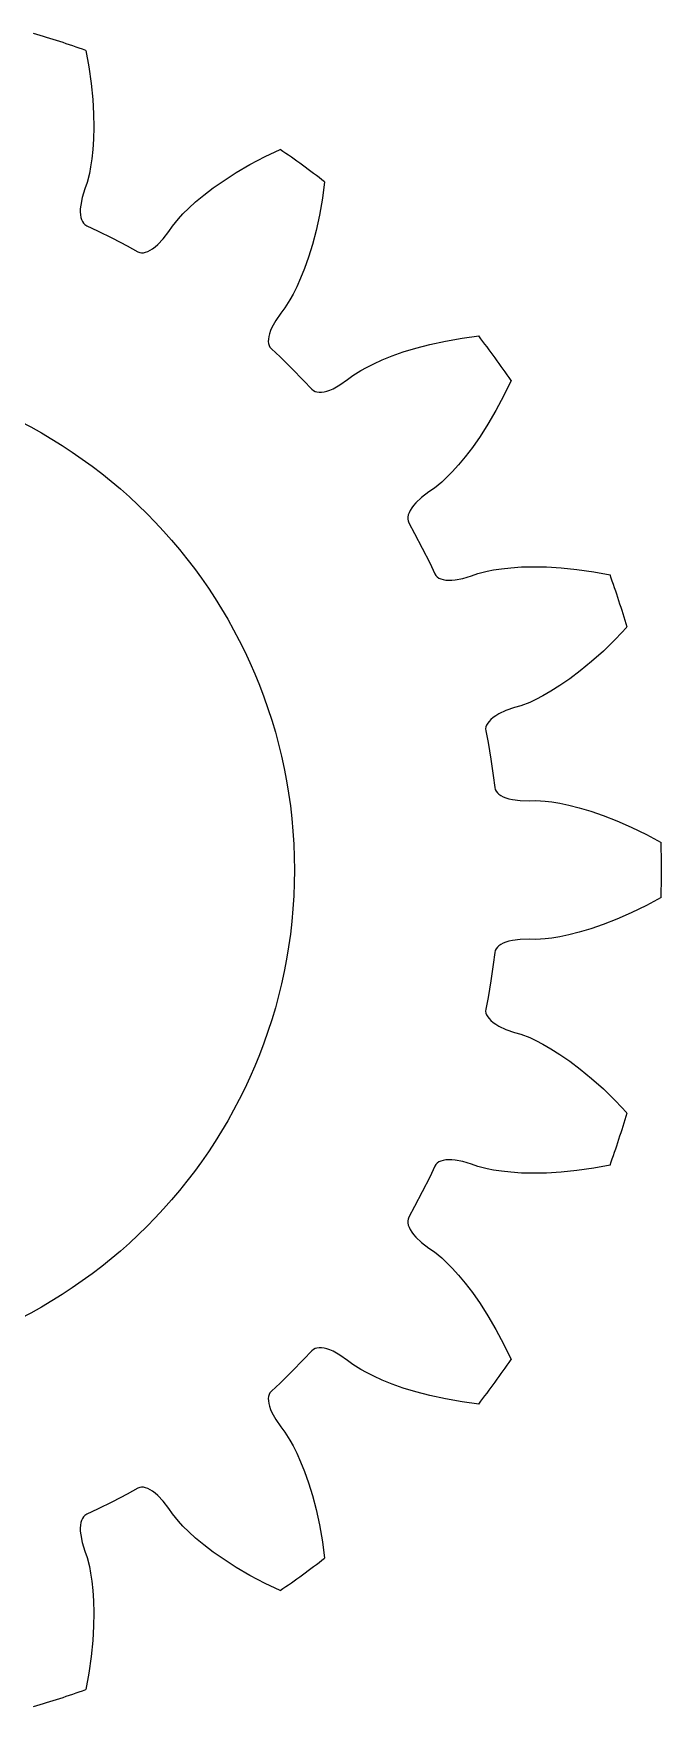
# Model space of a CAD drawing. Extents: x -12.1 to 12.1, y -12.1 to 12.1.
# Drawn here: x 3.37 to 12.1, y -11.62 to 11.62 of the extents above; entities that cross this region are included whole.
import ezdxf

# ---------------------------------------------------------------- set-up
doc = ezdxf.new("R2010")
doc.units = 0

msp = doc.modelspace()

# ---------------------------------------------------------------- linework, layer by layer
msp.add_circle((0, 0), 7)
msp.add_circle((0, 0), 7)
at = {"layer": 'layer0'}
for p, q in [((4.101, 11.384), (4.142, 11.158)), ((4.142, 11.158), (4.176, 10.923)), ((4.176, 10.923), (4.198, 10.704)), ((4.198, 10.704), (4.21, 10.503)), ((4.21, 10.503), (4.213, 10.319)), ((4.213, 10.319), (4.209, 10.154)), ((4.199, 10.006), (4.185, 9.878)), ((4.209, 10.154), (4.199, 10.006)), ((6.592, 9.91), (6.8, 10.009)), ((4.168, 9.767), (4.151, 9.676)), ((4.185, 9.878), (4.168, 9.767)), ((6.192, 9.688), (6.382, 9.799)), ((6.382, 9.799), (6.592, 9.91)), ((4.118, 9.549), (4.088, 9.462)), ((4.151, 9.676), (4.118, 9.549)), ((5.871, 9.474), (6.022, 9.579)), ((6.022, 9.579), (6.192, 9.688)), ((7.418, 9.56), (7.388, 9.332)), ((4.05, 9.341), (4.03, 9.234)), ((4.088, 9.462), (4.05, 9.341)), ((5.627, 9.279), (5.74, 9.373)), ((5.74, 9.373), (5.871, 9.474)), ((7.388, 9.332), (7.347, 9.098)), ((4.03, 9.234), (4.025, 9.185)), ((4.025, 9.185), (4.025, 9.141)), ((4.025, 9.141), (4.028, 9.101)), ((4.028, 9.101), (4.034, 9.065)), ((4.034, 9.065), (4.043, 9.034)), ((5.388, 9.046), (5.451, 9.113)), ((5.451, 9.113), (5.531, 9.192)), ((5.531, 9.192), (5.627, 9.279)), ((7.347, 9.098), (7.3, 8.883)), ((4.043, 9.034), (4.056, 9.006)), ((4.056, 9.006), (4.071, 8.984)), ((4.071, 8.984), (4.089, 8.965)), ((4.089, 8.965), (4.114, 8.95)), ((4.114, 8.95), (4.265, 8.879)), ((4.265, 8.879), (4.472, 8.776)), ((5.176, 8.767), (5.253, 8.869)), ((5.253, 8.869), (5.305, 8.944)), ((5.305, 8.944), (5.388, 9.046)), ((7.3, 8.883), (7.25, 8.688)), ((4.472, 8.776), (4.676, 8.669)), ((4.676, 8.669), (4.822, 8.589)), ((4.963, 8.592), (4.996, 8.608)), ((4.996, 8.608), (5.03, 8.629)), ((5.03, 8.629), (5.065, 8.656)), ((5.065, 8.656), (5.101, 8.688)), ((5.101, 8.688), (5.176, 8.767)), ((7.25, 8.688), (7.196, 8.512)), ((4.822, 8.589), (4.85, 8.578)), ((4.85, 8.578), (4.875, 8.574)), ((4.875, 8.574), (4.902, 8.575)), ((4.902, 8.575), (4.932, 8.581)), ((4.932, 8.581), (4.963, 8.592)), ((7.196, 8.512), (7.141, 8.356)), ((7.086, 8.219), (7.033, 8.101)), ((7.141, 8.356), (7.086, 8.219)), ((6.938, 7.92), (6.867, 7.809)), ((6.982, 8), (6.938, 7.92)), ((7.033, 8.101), (6.982, 8)), ((6.812, 7.736), (6.739, 7.632)), ((6.867, 7.809), (6.812, 7.736)), ((6.653, 7.45), (6.643, 7.411)), ((6.667, 7.492), (6.653, 7.45)), ((6.686, 7.536), (6.667, 7.492)), ((6.739, 7.632), (6.686, 7.536)), ((6.638, 7.375), (6.637, 7.342)), ((6.637, 7.342), (6.64, 7.312)), ((6.643, 7.411), (6.638, 7.375)), ((6.64, 7.312), (6.648, 7.286)), ((6.648, 7.286), (6.659, 7.263)), ((6.659, 7.263), (6.679, 7.24)), ((6.679, 7.24), (6.8, 7.126)), ((8.512, 7.196), (8.688, 7.25)), ((8.688, 7.25), (8.883, 7.3)), ((8.883, 7.3), (9.098, 7.347)), ((9.098, 7.347), (9.332, 7.388)), ((9.332, 7.388), (9.56, 7.418)), ((6.8, 7.126), (6.965, 6.965)), ((7.92, 6.938), (8, 6.982)), ((8, 6.982), (8.101, 7.033)), ((8.101, 7.033), (8.219, 7.086)), ((8.219, 7.086), (8.356, 7.141)), ((8.356, 7.141), (8.512, 7.196)), ((6.965, 6.965), (7.126, 6.8)), ((7.126, 6.8), (7.24, 6.679)), ((7.632, 6.739), (7.736, 6.812)), ((7.736, 6.812), (7.809, 6.867)), ((7.809, 6.867), (7.92, 6.938)), ((10.009, 6.8), (9.91, 6.592)), ((7.24, 6.679), (7.263, 6.659)), ((7.263, 6.659), (7.286, 6.648)), ((7.286, 6.648), (7.312, 6.64)), ((7.312, 6.64), (7.342, 6.637)), ((7.342, 6.637), (7.375, 6.638)), ((7.375, 6.638), (7.411, 6.643)), ((7.411, 6.643), (7.45, 6.653)), ((7.45, 6.653), (7.492, 6.667)), ((7.492, 6.667), (7.536, 6.686)), ((7.536, 6.686), (7.632, 6.739)), ((9.91, 6.592), (9.799, 6.382)), ((9.799, 6.382), (9.688, 6.192)), ((9.688, 6.192), (9.579, 6.022)), ((9.474, 5.871), (9.373, 5.74)), ((9.579, 6.022), (9.474, 5.871)), ((9.279, 5.627), (9.192, 5.531)), ((9.373, 5.74), (9.279, 5.627)), ((9.046, 5.388), (8.944, 5.305)), ((9.113, 5.451), (9.046, 5.388)), ((9.192, 5.531), (9.113, 5.451)), ((8.767, 5.176), (8.688, 5.101)), ((8.869, 5.253), (8.767, 5.176)), ((8.944, 5.305), (8.869, 5.253)), ((8.575, 4.902), (8.574, 4.875)), ((8.581, 4.932), (8.575, 4.902)), ((8.592, 4.963), (8.581, 4.932)), ((8.608, 4.996), (8.592, 4.963)), ((8.629, 5.03), (8.608, 4.996)), ((8.656, 5.065), (8.629, 5.03)), ((8.688, 5.101), (8.656, 5.065)), ((8.574, 4.875), (8.578, 4.85)), ((8.578, 4.85), (8.589, 4.822)), ((8.589, 4.822), (8.669, 4.676)), ((8.669, 4.676), (8.776, 4.472)), ((8.776, 4.472), (8.879, 4.265)), ((8.879, 4.265), (8.95, 4.114)), ((9.767, 4.168), (9.878, 4.185)), ((9.878, 4.185), (10.006, 4.199)), ((10.006, 4.199), (10.154, 4.209)), ((10.154, 4.209), (10.319, 4.213)), ((10.319, 4.213), (10.503, 4.21)), ((10.503, 4.21), (10.704, 4.198)), ((10.704, 4.198), (10.923, 4.176)), ((8.95, 4.114), (8.965, 4.089)), ((8.965, 4.089), (8.984, 4.071)), ((8.984, 4.071), (9.006, 4.056)), ((9.006, 4.056), (9.034, 4.043)), ((9.034, 4.043), (9.065, 4.034)), ((9.065, 4.034), (9.101, 4.028)), ((9.101, 4.028), (9.141, 4.025)), ((9.141, 4.025), (9.185, 4.025)), ((9.185, 4.025), (9.234, 4.03)), ((9.234, 4.03), (9.341, 4.05)), ((9.341, 4.05), (9.462, 4.088)), ((9.462, 4.088), (9.549, 4.118)), ((9.549, 4.118), (9.676, 4.151)), ((9.676, 4.151), (9.767, 4.168)), ((10.923, 4.176), (11.158, 4.142)), ((11.158, 4.142), (11.384, 4.101)), ((11.62, 3.374), (11.462, 3.207)), ((11.292, 3.042), (11.127, 2.895)), ((11.462, 3.207), (11.292, 3.042)), ((11.127, 2.895), (10.971, 2.767)), ((10.688, 2.563), (10.563, 2.484)), ((10.824, 2.657), (10.688, 2.563)), ((10.971, 2.767), (10.824, 2.657)), ((10.268, 2.329), (10.146, 2.281)), ((10.352, 2.368), (10.268, 2.329)), ((10.451, 2.42), (10.352, 2.368)), ((10.563, 2.484), (10.451, 2.42)), ((9.761, 2.117), (9.73, 2.091)), ((9.797, 2.142), (9.761, 2.117)), ((9.839, 2.167), (9.797, 2.142)), ((9.938, 2.214), (9.839, 2.167)), ((10.058, 2.255), (9.938, 2.214)), ((10.146, 2.281), (10.058, 2.255)), ((9.661, 1.987), (9.656, 1.962)), ((9.656, 1.962), (9.659, 1.932)), ((9.659, 1.932), (9.69, 1.769)), ((9.67, 2.013), (9.661, 1.987)), ((9.685, 2.039), (9.67, 2.013)), ((9.705, 2.065), (9.685, 2.039)), ((9.73, 2.091), (9.705, 2.065)), ((9.69, 1.769), (9.729, 1.541)), ((9.729, 1.541), (9.762, 1.312)), ((9.762, 1.312), (9.783, 1.147)), ((9.783, 1.147), (9.79, 1.118)), ((9.79, 1.118), (9.802, 1.095)), ((9.802, 1.095), (9.819, 1.074)), ((9.819, 1.074), (9.841, 1.054)), ((9.841, 1.054), (9.868, 1.035)), ((9.868, 1.035), (9.9, 1.018)), ((9.9, 1.018), (9.938, 1.003)), ((9.938, 1.003), (9.98, 0.99)), ((9.98, 0.99), (10.027, 0.979)), ((10.027, 0.979), (10.135, 0.966)), ((10.135, 0.966), (10.262, 0.963)), ((10.262, 0.963), (10.354, 0.966)), ((10.354, 0.966), (10.485, 0.958)), ((10.485, 0.958), (10.577, 0.946)), ((10.577, 0.946), (10.688, 0.928)), ((10.688, 0.928), (10.814, 0.902)), ((10.814, 0.902), (10.957, 0.865)), ((10.957, 0.865), (11.116, 0.818)), ((11.116, 0.818), (11.29, 0.759)), ((11.29, 0.759), (11.477, 0.685)), ((11.477, 0.685), (11.679, 0.596)), ((11.679, 0.596), (11.892, 0.492)), ((11.892, 0.492), (12.094, 0.382)), ((12.094, -0.382), (11.892, -0.492)), ((11.477, -0.685), (11.29, -0.759)), ((11.679, -0.596), (11.477, -0.685)), ((11.892, -0.492), (11.679, -0.596)), ((10.688, -0.928), (10.577, -0.946)), ((10.814, -0.902), (10.688, -0.928)), ((10.957, -0.865), (10.814, -0.902)), ((11.116, -0.818), (10.957, -0.865)), ((11.29, -0.759), (11.116, -0.818)), ((9.783, -1.147), (9.762, -1.312)), ((9.79, -1.118), (9.783, -1.147)), ((9.802, -1.095), (9.79, -1.118)), ((9.819, -1.074), (9.802, -1.095)), ((9.841, -1.054), (9.819, -1.074)), ((9.868, -1.035), (9.841, -1.054)), ((9.9, -1.018), (9.868, -1.035)), ((9.938, -1.003), (9.9, -1.018)), ((9.98, -0.99), (9.938, -1.003)), ((10.027, -0.979), (9.98, -0.99)), ((10.135, -0.966), (10.027, -0.979)), ((10.262, -0.963), (10.135, -0.966)), ((10.354, -0.966), (10.262, -0.963)), ((10.485, -0.958), (10.354, -0.966)), ((10.577, -0.946), (10.485, -0.958)), ((9.762, -1.312), (9.729, -1.541)), ((9.729, -1.541), (9.69, -1.769)), ((9.69, -1.769), (9.659, -1.932)), ((9.659, -1.932), (9.656, -1.962)), ((9.656, -1.962), (9.661, -1.987)), ((9.661, -1.987), (9.67, -2.013)), ((9.67, -2.013), (9.685, -2.039)), ((9.685, -2.039), (9.705, -2.065)), ((9.705, -2.065), (9.73, -2.091)), ((9.73, -2.091), (9.761, -2.117)), ((9.761, -2.117), (9.797, -2.142)), ((9.797, -2.142), (9.839, -2.167)), ((9.839, -2.167), (9.938, -2.214)), ((9.938, -2.214), (10.058, -2.255)), ((10.058, -2.255), (10.146, -2.281)), ((10.146, -2.281), (10.268, -2.329)), ((10.268, -2.329), (10.352, -2.368)), ((10.352, -2.368), (10.451, -2.42)), ((10.451, -2.42), (10.563, -2.484)), ((10.563, -2.484), (10.688, -2.563)), ((10.688, -2.563), (10.824, -2.657)), ((10.824, -2.657), (10.971, -2.767)), ((10.971, -2.767), (11.127, -2.895)), ((11.127, -2.895), (11.292, -3.042)), ((11.292, -3.042), (11.462, -3.207)), ((11.462, -3.207), (11.62, -3.374)), ((8.95, -4.114), (8.879, -4.265)), ((8.965, -4.089), (8.95, -4.114)), ((8.984, -4.071), (8.965, -4.089)), ((9.006, -4.056), (8.984, -4.071)), ((9.034, -4.043), (9.006, -4.056)), ((9.065, -4.034), (9.034, -4.043)), ((9.101, -4.028), (9.065, -4.034)), ((9.141, -4.025), (9.101, -4.028)), ((9.185, -4.025), (9.141, -4.025)), ((9.234, -4.03), (9.185, -4.025)), ((9.341, -4.05), (9.234, -4.03)), ((9.462, -4.088), (9.341, -4.05)), ((9.549, -4.118), (9.462, -4.088)), ((9.676, -4.151), (9.549, -4.118)), ((9.767, -4.168), (9.676, -4.151)), ((9.878, -4.185), (9.767, -4.168)), ((10.923, -4.176), (10.704, -4.198)), ((11.158, -4.142), (10.923, -4.176)), ((11.384, -4.101), (11.158, -4.142)), ((8.879, -4.265), (8.776, -4.472)), ((10.006, -4.199), (9.878, -4.185)), ((10.154, -4.209), (10.006, -4.199)), ((10.319, -4.213), (10.154, -4.209)), ((10.503, -4.21), (10.319, -4.213)), ((10.704, -4.198), (10.503, -4.21)), ((8.776, -4.472), (8.669, -4.676)), ((8.578, -4.85), (8.574, -4.875)), ((8.574, -4.875), (8.575, -4.902)), ((8.589, -4.822), (8.578, -4.85)), ((8.669, -4.676), (8.589, -4.822)), ((8.575, -4.902), (8.581, -4.932)), ((8.581, -4.932), (8.592, -4.963)), ((8.592, -4.963), (8.608, -4.996)), ((8.608, -4.996), (8.629, -5.03)), ((8.629, -5.03), (8.656, -5.065)), ((8.656, -5.065), (8.688, -5.101)), ((8.688, -5.101), (8.767, -5.176)), ((8.767, -5.176), (8.869, -5.253)), ((8.869, -5.253), (8.944, -5.305)), ((8.944, -5.305), (9.046, -5.388)), ((9.046, -5.388), (9.113, -5.451)), ((9.113, -5.451), (9.192, -5.531)), ((9.192, -5.531), (9.279, -5.627)), ((9.279, -5.627), (9.373, -5.74)), ((9.373, -5.74), (9.474, -5.871)), ((9.474, -5.871), (9.579, -6.022)), ((9.579, -6.022), (9.688, -6.192)), ((9.688, -6.192), (9.799, -6.382)), ((9.799, -6.382), (9.91, -6.592)), ((7.24, -6.679), (7.126, -6.8)), ((7.263, -6.659), (7.24, -6.679)), ((7.286, -6.648), (7.263, -6.659)), ((7.312, -6.64), (7.286, -6.648)), ((7.342, -6.637), (7.312, -6.64)), ((7.375, -6.638), (7.342, -6.637)), ((7.411, -6.643), (7.375, -6.638)), ((7.45, -6.653), (7.411, -6.643)), ((7.492, -6.667), (7.45, -6.653)), ((7.536, -6.686), (7.492, -6.667)), ((7.632, -6.739), (7.536, -6.686)), ((7.736, -6.812), (7.632, -6.739)), ((9.91, -6.592), (10.009, -6.8)), ((6.965, -6.965), (6.8, -7.126)), ((7.126, -6.8), (6.965, -6.965)), ((7.809, -6.867), (7.736, -6.812)), ((7.92, -6.938), (7.809, -6.867)), ((8, -6.982), (7.92, -6.938)), ((6.8, -7.126), (6.679, -7.24)), ((8.101, -7.033), (8, -6.982)), ((8.219, -7.086), (8.101, -7.033)), ((8.356, -7.141), (8.219, -7.086)), ((8.512, -7.196), (8.356, -7.141)), ((8.688, -7.25), (8.512, -7.196)), ((6.64, -7.312), (6.637, -7.342)), ((6.637, -7.342), (6.638, -7.375)), ((6.638, -7.375), (6.643, -7.411)), ((6.648, -7.286), (6.64, -7.312)), ((6.643, -7.411), (6.653, -7.45)), ((6.659, -7.263), (6.648, -7.286)), ((6.679, -7.24), (6.659, -7.263)), ((8.883, -7.3), (8.688, -7.25)), ((9.098, -7.347), (8.883, -7.3)), ((9.332, -7.388), (9.098, -7.347)), ((9.56, -7.418), (9.332, -7.388)), ((6.653, -7.45), (6.667, -7.492)), ((6.667, -7.492), (6.686, -7.536)), ((6.686, -7.536), (6.739, -7.632)), ((6.739, -7.632), (6.812, -7.736)), ((6.812, -7.736), (6.867, -7.809)), ((6.867, -7.809), (6.938, -7.92)), ((6.938, -7.92), (6.982, -8)), ((6.982, -8), (7.033, -8.101)), ((7.033, -8.101), (7.086, -8.219)), ((7.086, -8.219), (7.141, -8.356)), ((7.141, -8.356), (7.196, -8.512)), ((4.822, -8.589), (4.676, -8.669)), ((4.85, -8.578), (4.822, -8.589)), ((4.875, -8.574), (4.85, -8.578)), ((4.902, -8.575), (4.875, -8.574)), ((4.932, -8.581), (4.902, -8.575)), ((4.963, -8.592), (4.932, -8.581)), ((4.996, -8.608), (4.963, -8.592)), ((7.196, -8.512), (7.25, -8.688)), ((4.472, -8.776), (4.265, -8.879)), ((4.676, -8.669), (4.472, -8.776)), ((5.03, -8.629), (4.996, -8.608)), ((5.065, -8.656), (5.03, -8.629)), ((5.101, -8.688), (5.065, -8.656)), ((5.176, -8.767), (5.101, -8.688)), ((5.253, -8.869), (5.176, -8.767)), ((7.25, -8.688), (7.3, -8.883)), ((4.043, -9.034), (4.034, -9.065)), ((4.056, -9.006), (4.043, -9.034)), ((4.071, -8.984), (4.056, -9.006)), ((4.089, -8.965), (4.071, -8.984)), ((4.114, -8.95), (4.089, -8.965)), ((4.265, -8.879), (4.114, -8.95)), ((5.305, -8.944), (5.253, -8.869)), ((5.388, -9.046), (5.305, -8.944)), ((5.451, -9.113), (5.388, -9.046)), ((7.3, -8.883), (7.347, -9.098)), ((4.028, -9.101), (4.025, -9.141)), ((4.025, -9.141), (4.025, -9.185)), ((4.025, -9.185), (4.03, -9.234)), ((4.034, -9.065), (4.028, -9.101)), ((4.03, -9.234), (4.05, -9.341)), ((5.531, -9.192), (5.451, -9.113)), ((5.627, -9.279), (5.531, -9.192)), ((5.74, -9.373), (5.627, -9.279)), ((7.347, -9.098), (7.388, -9.332)), ((4.05, -9.341), (4.088, -9.462)), ((4.088, -9.462), (4.118, -9.549)), ((5.871, -9.474), (5.74, -9.373)), ((6.022, -9.579), (5.871, -9.474)), ((7.388, -9.332), (7.418, -9.56)), ((4.118, -9.549), (4.151, -9.676)), ((4.151, -9.676), (4.168, -9.767)), ((6.192, -9.688), (6.022, -9.579)), ((6.382, -9.799), (6.192, -9.688)), ((4.168, -9.767), (4.185, -9.878)), ((4.185, -9.878), (4.199, -10.006)), ((6.592, -9.91), (6.382, -9.799)), ((6.8, -10.009), (6.592, -9.91)), ((4.199, -10.006), (4.209, -10.154)), ((4.209, -10.154), (4.213, -10.319)), ((4.213, -10.319), (4.21, -10.503)), ((4.21, -10.503), (4.198, -10.704)), ((4.198, -10.704), (4.176, -10.923)), ((4.176, -10.923), (4.142, -11.158)), ((4.142, -11.158), (4.101, -11.384))]:
    msp.add_line(p, q, dxfattribs=at)
for start, end in [(70.191, 73.8091), (52.191, 55.809), (34.191, 37.809), (16.1909, 19.809), (358.191, 361.809), (340.191, 343.8091), (322.191, 325.809), (304.191, 307.809), (286.1909, 289.809)]:
    msp.add_arc((0, 0), 12.1, start, end, dxfattribs=at)
at = {"layer": 'layer1'}
for p, q in [((4.101, 11.384), (4.142, 11.158)), ((4.142, 11.158), (4.176, 10.923)), ((4.176, 10.923), (4.198, 10.704)), ((4.198, 10.704), (4.21, 10.503)), ((4.21, 10.503), (4.213, 10.319)), ((4.213, 10.319), (4.209, 10.154)), ((4.199, 10.006), (4.185, 9.878)), ((4.209, 10.154), (4.199, 10.006)), ((6.592, 9.91), (6.8, 10.009)), ((4.168, 9.767), (4.151, 9.676)), ((4.185, 9.878), (4.168, 9.767)), ((6.192, 9.688), (6.382, 9.799)), ((6.382, 9.799), (6.592, 9.91)), ((4.118, 9.549), (4.088, 9.462)), ((4.151, 9.676), (4.118, 9.549)), ((5.871, 9.474), (6.022, 9.579)), ((6.022, 9.579), (6.192, 9.688)), ((7.418, 9.56), (7.388, 9.332)), ((4.05, 9.341), (4.03, 9.234)), ((4.088, 9.462), (4.05, 9.341)), ((5.627, 9.279), (5.74, 9.373)), ((5.74, 9.373), (5.871, 9.474)), ((7.388, 9.332), (7.347, 9.098)), ((4.03, 9.234), (4.025, 9.185)), ((4.025, 9.185), (4.025, 9.141)), ((4.025, 9.141), (4.028, 9.101)), ((4.028, 9.101), (4.034, 9.065)), ((4.034, 9.065), (4.043, 9.034)), ((5.388, 9.046), (5.451, 9.113)), ((5.451, 9.113), (5.531, 9.192)), ((5.531, 9.192), (5.627, 9.279)), ((7.347, 9.098), (7.3, 8.883)), ((4.043, 9.034), (4.056, 9.006)), ((4.056, 9.006), (4.071, 8.984)), ((4.071, 8.984), (4.089, 8.965)), ((4.089, 8.965), (4.114, 8.95)), ((4.114, 8.95), (4.265, 8.879)), ((4.265, 8.879), (4.472, 8.776)), ((5.176, 8.767), (5.253, 8.869)), ((5.253, 8.869), (5.305, 8.944)), ((5.305, 8.944), (5.388, 9.046)), ((7.3, 8.883), (7.25, 8.688)), ((4.472, 8.776), (4.676, 8.669)), ((4.676, 8.669), (4.822, 8.589)), ((4.963, 8.592), (4.996, 8.608)), ((4.996, 8.608), (5.03, 8.629)), ((5.03, 8.629), (5.065, 8.656)), ((5.065, 8.656), (5.101, 8.688)), ((5.101, 8.688), (5.176, 8.767)), ((7.25, 8.688), (7.196, 8.512)), ((4.822, 8.589), (4.85, 8.578)), ((4.85, 8.578), (4.875, 8.574)), ((4.875, 8.574), (4.902, 8.575)), ((4.902, 8.575), (4.932, 8.581)), ((4.932, 8.581), (4.963, 8.592)), ((7.196, 8.512), (7.141, 8.356)), ((7.086, 8.219), (7.033, 8.101)), ((7.141, 8.356), (7.086, 8.219)), ((6.938, 7.92), (6.867, 7.809)), ((6.982, 8), (6.938, 7.92)), ((7.033, 8.101), (6.982, 8)), ((6.812, 7.736), (6.739, 7.632)), ((6.867, 7.809), (6.812, 7.736)), ((6.653, 7.45), (6.643, 7.411)), ((6.667, 7.492), (6.653, 7.45)), ((6.686, 7.536), (6.667, 7.492)), ((6.739, 7.632), (6.686, 7.536)), ((6.638, 7.375), (6.637, 7.342)), ((6.637, 7.342), (6.64, 7.312)), ((6.643, 7.411), (6.638, 7.375)), ((6.64, 7.312), (6.648, 7.286)), ((6.648, 7.286), (6.659, 7.263)), ((6.659, 7.263), (6.679, 7.24)), ((6.679, 7.24), (6.8, 7.126)), ((8.512, 7.196), (8.688, 7.25)), ((8.688, 7.25), (8.883, 7.3)), ((8.883, 7.3), (9.098, 7.347)), ((9.098, 7.347), (9.332, 7.388)), ((9.332, 7.388), (9.56, 7.418)), ((6.8, 7.126), (6.965, 6.965)), ((7.92, 6.938), (8, 6.982)), ((8, 6.982), (8.101, 7.033)), ((8.101, 7.033), (8.219, 7.086)), ((8.219, 7.086), (8.356, 7.141)), ((8.356, 7.141), (8.512, 7.196)), ((6.965, 6.965), (7.126, 6.8)), ((7.126, 6.8), (7.24, 6.679)), ((7.632, 6.739), (7.736, 6.812)), ((7.736, 6.812), (7.809, 6.867)), ((7.809, 6.867), (7.92, 6.938)), ((10.009, 6.8), (9.91, 6.592)), ((7.24, 6.679), (7.263, 6.659)), ((7.263, 6.659), (7.286, 6.648)), ((7.286, 6.648), (7.312, 6.64)), ((7.312, 6.64), (7.342, 6.637)), ((7.342, 6.637), (7.375, 6.638)), ((7.375, 6.638), (7.411, 6.643)), ((7.411, 6.643), (7.45, 6.653)), ((7.45, 6.653), (7.492, 6.667)), ((7.492, 6.667), (7.536, 6.686)), ((7.536, 6.686), (7.632, 6.739)), ((9.91, 6.592), (9.799, 6.382)), ((9.799, 6.382), (9.688, 6.192)), ((9.688, 6.192), (9.579, 6.022)), ((9.474, 5.871), (9.373, 5.74)), ((9.579, 6.022), (9.474, 5.871)), ((9.279, 5.627), (9.192, 5.531)), ((9.373, 5.74), (9.279, 5.627)), ((9.046, 5.388), (8.944, 5.305)), ((9.113, 5.451), (9.046, 5.388)), ((9.192, 5.531), (9.113, 5.451)), ((8.767, 5.176), (8.688, 5.101)), ((8.869, 5.253), (8.767, 5.176)), ((8.944, 5.305), (8.869, 5.253)), ((8.575, 4.902), (8.574, 4.875)), ((8.581, 4.932), (8.575, 4.902)), ((8.592, 4.963), (8.581, 4.932)), ((8.608, 4.996), (8.592, 4.963)), ((8.629, 5.03), (8.608, 4.996)), ((8.656, 5.065), (8.629, 5.03)), ((8.688, 5.101), (8.656, 5.065)), ((8.574, 4.875), (8.578, 4.85)), ((8.578, 4.85), (8.589, 4.822)), ((8.589, 4.822), (8.669, 4.676)), ((8.669, 4.676), (8.776, 4.472)), ((8.776, 4.472), (8.879, 4.265)), ((8.879, 4.265), (8.95, 4.114)), ((9.767, 4.168), (9.878, 4.185)), ((9.878, 4.185), (10.006, 4.199)), ((10.006, 4.199), (10.154, 4.209)), ((10.154, 4.209), (10.319, 4.213)), ((10.319, 4.213), (10.503, 4.21)), ((10.503, 4.21), (10.704, 4.198)), ((10.704, 4.198), (10.923, 4.176)), ((8.95, 4.114), (8.965, 4.089)), ((8.965, 4.089), (8.984, 4.071)), ((8.984, 4.071), (9.006, 4.056)), ((9.006, 4.056), (9.034, 4.043)), ((9.034, 4.043), (9.065, 4.034)), ((9.065, 4.034), (9.101, 4.028)), ((9.101, 4.028), (9.141, 4.025)), ((9.141, 4.025), (9.185, 4.025)), ((9.185, 4.025), (9.234, 4.03)), ((9.234, 4.03), (9.341, 4.05)), ((9.341, 4.05), (9.462, 4.088)), ((9.462, 4.088), (9.549, 4.118)), ((9.549, 4.118), (9.676, 4.151)), ((9.676, 4.151), (9.767, 4.168)), ((10.923, 4.176), (11.158, 4.142)), ((11.158, 4.142), (11.384, 4.101)), ((11.62, 3.374), (11.462, 3.207)), ((11.292, 3.042), (11.127, 2.895)), ((11.462, 3.207), (11.292, 3.042)), ((11.127, 2.895), (10.971, 2.767)), ((10.688, 2.563), (10.563, 2.484)), ((10.824, 2.657), (10.688, 2.563)), ((10.971, 2.767), (10.824, 2.657)), ((10.268, 2.329), (10.146, 2.281)), ((10.352, 2.368), (10.268, 2.329)), ((10.451, 2.42), (10.352, 2.368)), ((10.563, 2.484), (10.451, 2.42)), ((9.761, 2.117), (9.73, 2.091)), ((9.797, 2.142), (9.761, 2.117)), ((9.839, 2.167), (9.797, 2.142)), ((9.938, 2.214), (9.839, 2.167)), ((10.058, 2.255), (9.938, 2.214)), ((10.146, 2.281), (10.058, 2.255)), ((9.661, 1.987), (9.656, 1.962)), ((9.656, 1.962), (9.659, 1.932)), ((9.659, 1.932), (9.69, 1.769)), ((9.67, 2.013), (9.661, 1.987)), ((9.685, 2.039), (9.67, 2.013)), ((9.705, 2.065), (9.685, 2.039)), ((9.73, 2.091), (9.705, 2.065)), ((9.69, 1.769), (9.729, 1.541)), ((9.729, 1.541), (9.762, 1.312)), ((9.762, 1.312), (9.783, 1.147)), ((9.783, 1.147), (9.79, 1.118)), ((9.79, 1.118), (9.802, 1.095)), ((9.802, 1.095), (9.819, 1.074)), ((9.819, 1.074), (9.841, 1.054)), ((9.841, 1.054), (9.868, 1.035)), ((9.868, 1.035), (9.9, 1.018)), ((9.9, 1.018), (9.938, 1.003)), ((9.938, 1.003), (9.98, 0.99)), ((9.98, 0.99), (10.027, 0.979)), ((10.027, 0.979), (10.135, 0.966)), ((10.135, 0.966), (10.262, 0.963)), ((10.262, 0.963), (10.354, 0.966)), ((10.354, 0.966), (10.485, 0.958)), ((10.485, 0.958), (10.577, 0.946)), ((10.577, 0.946), (10.688, 0.928)), ((10.688, 0.928), (10.814, 0.902)), ((10.814, 0.902), (10.957, 0.865)), ((10.957, 0.865), (11.116, 0.818)), ((11.116, 0.818), (11.29, 0.759)), ((11.29, 0.759), (11.477, 0.685)), ((11.477, 0.685), (11.679, 0.596)), ((11.679, 0.596), (11.892, 0.492)), ((11.892, 0.492), (12.094, 0.382)), ((12.094, -0.382), (11.892, -0.492)), ((11.477, -0.685), (11.29, -0.759)), ((11.679, -0.596), (11.477, -0.685)), ((11.892, -0.492), (11.679, -0.596)), ((10.688, -0.928), (10.577, -0.946)), ((10.814, -0.902), (10.688, -0.928)), ((10.957, -0.865), (10.814, -0.902)), ((11.116, -0.818), (10.957, -0.865)), ((11.29, -0.759), (11.116, -0.818)), ((9.783, -1.147), (9.762, -1.312)), ((9.79, -1.118), (9.783, -1.147)), ((9.802, -1.095), (9.79, -1.118)), ((9.819, -1.074), (9.802, -1.095)), ((9.841, -1.054), (9.819, -1.074)), ((9.868, -1.035), (9.841, -1.054)), ((9.9, -1.018), (9.868, -1.035)), ((9.938, -1.003), (9.9, -1.018)), ((9.98, -0.99), (9.938, -1.003)), ((10.027, -0.979), (9.98, -0.99)), ((10.135, -0.966), (10.027, -0.979)), ((10.262, -0.963), (10.135, -0.966)), ((10.354, -0.966), (10.262, -0.963)), ((10.485, -0.958), (10.354, -0.966)), ((10.577, -0.946), (10.485, -0.958)), ((9.762, -1.312), (9.729, -1.541)), ((9.729, -1.541), (9.69, -1.769)), ((9.69, -1.769), (9.659, -1.932)), ((9.659, -1.932), (9.656, -1.962)), ((9.656, -1.962), (9.661, -1.987)), ((9.661, -1.987), (9.67, -2.013)), ((9.67, -2.013), (9.685, -2.039)), ((9.685, -2.039), (9.705, -2.065)), ((9.705, -2.065), (9.73, -2.091)), ((9.73, -2.091), (9.761, -2.117)), ((9.761, -2.117), (9.797, -2.142)), ((9.797, -2.142), (9.839, -2.167)), ((9.839, -2.167), (9.938, -2.214)), ((9.938, -2.214), (10.058, -2.255)), ((10.058, -2.255), (10.146, -2.281)), ((10.146, -2.281), (10.268, -2.329)), ((10.268, -2.329), (10.352, -2.368)), ((10.352, -2.368), (10.451, -2.42)), ((10.451, -2.42), (10.563, -2.484)), ((10.563, -2.484), (10.688, -2.563)), ((10.688, -2.563), (10.824, -2.657)), ((10.824, -2.657), (10.971, -2.767)), ((10.971, -2.767), (11.127, -2.895)), ((11.127, -2.895), (11.292, -3.042)), ((11.292, -3.042), (11.462, -3.207)), ((11.462, -3.207), (11.62, -3.374)), ((8.95, -4.114), (8.879, -4.265)), ((8.965, -4.089), (8.95, -4.114)), ((8.984, -4.071), (8.965, -4.089)), ((9.006, -4.056), (8.984, -4.071)), ((9.034, -4.043), (9.006, -4.056)), ((9.065, -4.034), (9.034, -4.043)), ((9.101, -4.028), (9.065, -4.034)), ((9.141, -4.025), (9.101, -4.028)), ((9.185, -4.025), (9.141, -4.025)), ((9.234, -4.03), (9.185, -4.025)), ((9.341, -4.05), (9.234, -4.03)), ((9.462, -4.088), (9.341, -4.05)), ((9.549, -4.118), (9.462, -4.088)), ((9.676, -4.151), (9.549, -4.118)), ((9.767, -4.168), (9.676, -4.151)), ((9.878, -4.185), (9.767, -4.168)), ((10.923, -4.176), (10.704, -4.198)), ((11.158, -4.142), (10.923, -4.176)), ((11.384, -4.101), (11.158, -4.142)), ((8.879, -4.265), (8.776, -4.472)), ((10.006, -4.199), (9.878, -4.185)), ((10.154, -4.209), (10.006, -4.199)), ((10.319, -4.213), (10.154, -4.209)), ((10.503, -4.21), (10.319, -4.213)), ((10.704, -4.198), (10.503, -4.21)), ((8.776, -4.472), (8.669, -4.676)), ((8.578, -4.85), (8.574, -4.875)), ((8.574, -4.875), (8.575, -4.902)), ((8.589, -4.822), (8.578, -4.85)), ((8.669, -4.676), (8.589, -4.822)), ((8.575, -4.902), (8.581, -4.932)), ((8.581, -4.932), (8.592, -4.963)), ((8.592, -4.963), (8.608, -4.996)), ((8.608, -4.996), (8.629, -5.03)), ((8.629, -5.03), (8.656, -5.065)), ((8.656, -5.065), (8.688, -5.101)), ((8.688, -5.101), (8.767, -5.176)), ((8.767, -5.176), (8.869, -5.253)), ((8.869, -5.253), (8.944, -5.305)), ((8.944, -5.305), (9.046, -5.388)), ((9.046, -5.388), (9.113, -5.451)), ((9.113, -5.451), (9.192, -5.531)), ((9.192, -5.531), (9.279, -5.627)), ((9.279, -5.627), (9.373, -5.74)), ((9.373, -5.74), (9.474, -5.871)), ((9.474, -5.871), (9.579, -6.022)), ((9.579, -6.022), (9.688, -6.192)), ((9.688, -6.192), (9.799, -6.382)), ((9.799, -6.382), (9.91, -6.592)), ((7.24, -6.679), (7.126, -6.8)), ((7.263, -6.659), (7.24, -6.679)), ((7.286, -6.648), (7.263, -6.659)), ((7.312, -6.64), (7.286, -6.648)), ((7.342, -6.637), (7.312, -6.64)), ((7.375, -6.638), (7.342, -6.637)), ((7.411, -6.643), (7.375, -6.638)), ((7.45, -6.653), (7.411, -6.643)), ((7.492, -6.667), (7.45, -6.653)), ((7.536, -6.686), (7.492, -6.667)), ((7.632, -6.739), (7.536, -6.686)), ((7.736, -6.812), (7.632, -6.739)), ((9.91, -6.592), (10.009, -6.8)), ((6.965, -6.965), (6.8, -7.126)), ((7.126, -6.8), (6.965, -6.965)), ((7.809, -6.867), (7.736, -6.812)), ((7.92, -6.938), (7.809, -6.867)), ((8, -6.982), (7.92, -6.938)), ((6.8, -7.126), (6.679, -7.24)), ((8.101, -7.033), (8, -6.982)), ((8.219, -7.086), (8.101, -7.033)), ((8.356, -7.141), (8.219, -7.086)), ((8.512, -7.196), (8.356, -7.141)), ((8.688, -7.25), (8.512, -7.196)), ((6.64, -7.312), (6.637, -7.342)), ((6.637, -7.342), (6.638, -7.375)), ((6.638, -7.375), (6.643, -7.411)), ((6.648, -7.286), (6.64, -7.312)), ((6.643, -7.411), (6.653, -7.45)), ((6.659, -7.263), (6.648, -7.286)), ((6.679, -7.24), (6.659, -7.263)), ((8.883, -7.3), (8.688, -7.25)), ((9.098, -7.347), (8.883, -7.3)), ((9.332, -7.388), (9.098, -7.347)), ((9.56, -7.418), (9.332, -7.388)), ((6.653, -7.45), (6.667, -7.492)), ((6.667, -7.492), (6.686, -7.536)), ((6.686, -7.536), (6.739, -7.632)), ((6.739, -7.632), (6.812, -7.736)), ((6.812, -7.736), (6.867, -7.809)), ((6.867, -7.809), (6.938, -7.92)), ((6.938, -7.92), (6.982, -8)), ((6.982, -8), (7.033, -8.101)), ((7.033, -8.101), (7.086, -8.219)), ((7.086, -8.219), (7.141, -8.356)), ((7.141, -8.356), (7.196, -8.512)), ((4.822, -8.589), (4.676, -8.669)), ((4.85, -8.578), (4.822, -8.589)), ((4.875, -8.574), (4.85, -8.578)), ((4.902, -8.575), (4.875, -8.574)), ((4.932, -8.581), (4.902, -8.575)), ((4.963, -8.592), (4.932, -8.581)), ((4.996, -8.608), (4.963, -8.592)), ((7.196, -8.512), (7.25, -8.688)), ((4.472, -8.776), (4.265, -8.879)), ((4.676, -8.669), (4.472, -8.776)), ((5.03, -8.629), (4.996, -8.608)), ((5.065, -8.656), (5.03, -8.629)), ((5.101, -8.688), (5.065, -8.656)), ((5.176, -8.767), (5.101, -8.688)), ((5.253, -8.869), (5.176, -8.767)), ((7.25, -8.688), (7.3, -8.883)), ((4.043, -9.034), (4.034, -9.065)), ((4.056, -9.006), (4.043, -9.034)), ((4.071, -8.984), (4.056, -9.006)), ((4.089, -8.965), (4.071, -8.984)), ((4.114, -8.95), (4.089, -8.965)), ((4.265, -8.879), (4.114, -8.95)), ((5.305, -8.944), (5.253, -8.869)), ((5.388, -9.046), (5.305, -8.944)), ((5.451, -9.113), (5.388, -9.046)), ((7.3, -8.883), (7.347, -9.098)), ((4.028, -9.101), (4.025, -9.141)), ((4.025, -9.141), (4.025, -9.185)), ((4.025, -9.185), (4.03, -9.234)), ((4.034, -9.065), (4.028, -9.101)), ((4.03, -9.234), (4.05, -9.341)), ((5.531, -9.192), (5.451, -9.113)), ((5.627, -9.279), (5.531, -9.192)), ((5.74, -9.373), (5.627, -9.279)), ((7.347, -9.098), (7.388, -9.332)), ((4.05, -9.341), (4.088, -9.462)), ((4.088, -9.462), (4.118, -9.549)), ((5.871, -9.474), (5.74, -9.373)), ((6.022, -9.579), (5.871, -9.474)), ((7.388, -9.332), (7.418, -9.56)), ((4.118, -9.549), (4.151, -9.676)), ((4.151, -9.676), (4.168, -9.767)), ((6.192, -9.688), (6.022, -9.579)), ((6.382, -9.799), (6.192, -9.688)), ((4.168, -9.767), (4.185, -9.878)), ((4.185, -9.878), (4.199, -10.006)), ((6.592, -9.91), (6.382, -9.799)), ((6.8, -10.009), (6.592, -9.91)), ((4.199, -10.006), (4.209, -10.154)), ((4.209, -10.154), (4.213, -10.319)), ((4.213, -10.319), (4.21, -10.503)), ((4.21, -10.503), (4.198, -10.704)), ((4.198, -10.704), (4.176, -10.923)), ((4.176, -10.923), (4.142, -11.158)), ((4.142, -11.158), (4.101, -11.384))]:
    msp.add_line(p, q, dxfattribs=at)
for start, end in [(70.191, 73.8091), (52.191, 55.809), (34.191, 37.809), (16.1909, 19.809), (358.191, 361.809), (340.191, 343.8091), (322.191, 325.809), (304.191, 307.809), (286.1909, 289.809)]:
    msp.add_arc((0, 0), 12.1, start, end, dxfattribs=at)

doc.saveas('drawing.dxf')
